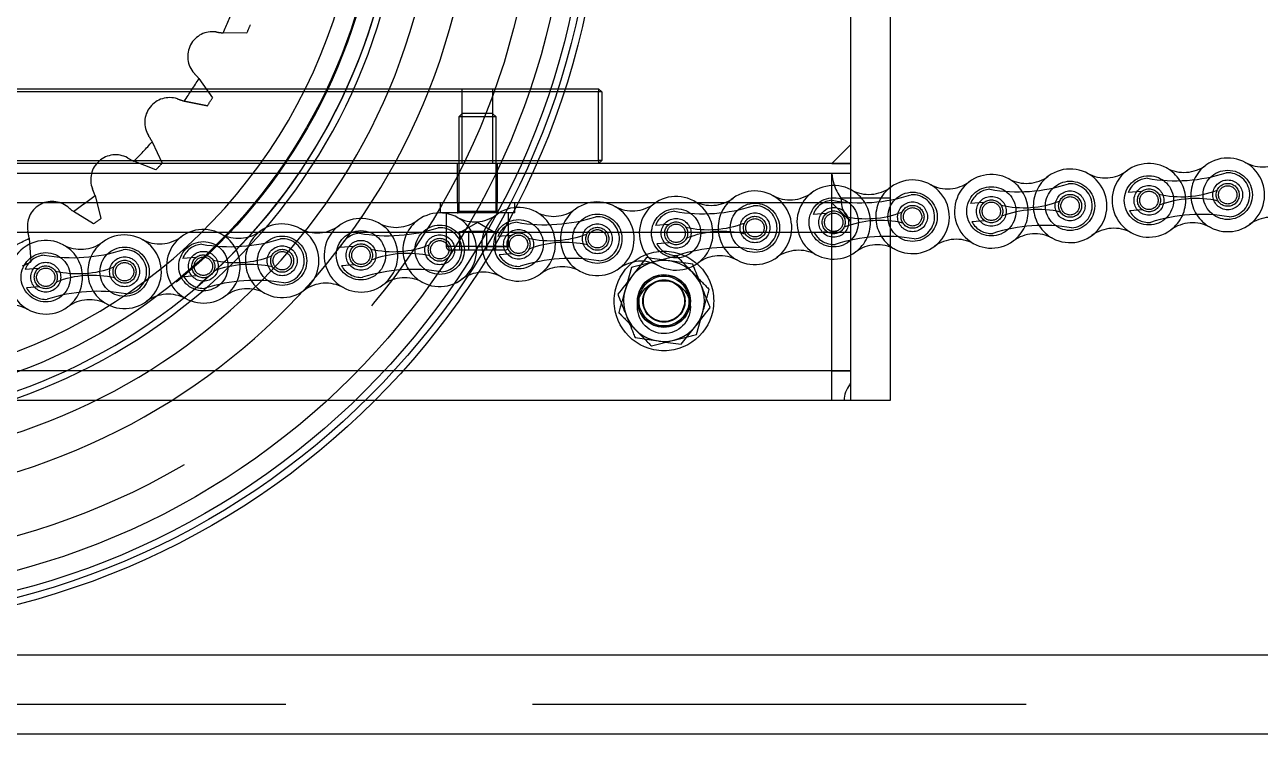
# Model space of a CAD drawing. Header units: metres. Extents: x 0 to 21025, y 0 to 14850.
# Drawn here: x 2787.4 to 2986.1, y 13545.1 to 13659.2 of the extents above; entities that cross this region are included whole.
import ezdxf

# ---------------------------------------------------------------- set-up
doc = ezdxf.new("R2010")
doc.units = ezdxf.units.M
doc.header["$LTSCALE"] = 25
doc.linetypes.add('HIDDEN2', pattern=[4.7625, 3.175, -1.5875])
doc.layers.add('SL4', color=4, linetype='Continuous')
doc.layers.add('ST1', color=7, linetype='HIDDEN2')

msp = doc.modelspace()

# ---------------------------------------------------------------- linework, layer by layer
at = {"layer": 'SL4'}
for p, q in [((2920.193, 13742.983), (2920.193, 13631.283)), ((2926.543, 13742.983), (2926.543, 13631.283)), ((2779.506, 13648.883), (2832.538, 13648.883)), ((2832.288, 13648.383), (2779.506, 13648.383)), ((2879.693, 13648.383), (2874.123, 13648.383)), ((2874.285, 13648.883), (2879.693, 13648.883)), ((2879.693, 13648.883), (2879.693, 13648.383)), ((2880.193, 13648.383), (2879.693, 13648.883)), ((2880.193, 13648.383), (2879.693, 13648.383)), ((2879.693, 13637.383), (2879.693, 13648.383)), ((2880.193, 13648.383), (2880.193, 13637.383)), ((2920.193, 13639.883), (2917.193, 13636.883)), ((2920.193, 13639.883), (2920.193, 13636.883)), ((2825.328, 13636.883), (2776.804, 13636.883)), ((2776.915, 13637.383), (2825.684, 13637.383)), ((2920.193, 13636.883), (2869.736, 13636.883)), ((2869.955, 13637.383), (2879.693, 13637.383)), ((2880.193, 13637.383), (2879.693, 13636.883)), ((2879.693, 13637.383), (2879.693, 13636.883)), ((2880.193, 13637.383), (2879.693, 13637.383)), ((2917.193, 13636.883), (2920.193, 13636.883)), ((2920.193, 13636.883), (2920.193, 13635.291)), ((2824.158, 13635.291), (2776.45, 13635.291)), ((2920.193, 13635.291), (2869.024, 13635.291)), ((2920.193, 13635.291), (2917.193, 13635.291)), ((2917.193, 13630.533), (2917.193, 13635.291)), ((2920.193, 13635.291), (2920.193, 13631.283)), ((2820.305, 13630.533), (2775.394, 13630.533)), ((2917.193, 13630.533), (2866.733, 13630.533)), ((2920.193, 13627.533), (2917.193, 13630.533)), ((2917.193, 13625.771), (2917.193, 13630.533)), ((2920.193, 13631.283), (2918.656, 13631.283)), ((2920.193, 13631.283), (2920.193, 13627.624)), ((2926.543, 13631.283), (2920.193, 13631.283)), ((2920.193, 13631.283), (2920.193, 13598.783)), ((2926.543, 13631.283), (2926.543, 13598.783)), ((2866.193, 13628.933), (2865.906, 13628.933)), ((2866.193, 13628.933), (2866.193, 13629.482)), ((2865.193, 13623.533), (2865.193, 13627.598)), ((2815.831, 13625.771), (2775.193, 13625.771)), ((2917.193, 13625.771), (2865.193, 13625.771)), ((2920.193, 13625.771), (2917.193, 13625.771)), ((2917.193, 13603.541), (2917.193, 13625.771)), ((2864.593, 13622.933), (2862.535, 13622.933)), ((2862.892, 13623.533), (2865.193, 13623.533)), ((2887.407, 13621.753), (2885.086, 13618.804)), ((2894.836, 13620.681), (2891.121, 13621.217)), ((2892.979, 13607.814), (2895.3, 13610.762)), ((2885.55, 13608.886), (2889.264, 13608.35)), ((2917.193, 13603.541), (2848.218, 13603.541)), ((2917.193, 13603.541), (2920.193, 13603.541)), ((2917.193, 13598.783), (2917.193, 13603.541)), ((2920.193, 13601.602), (2920.193, 13598.783)), ((2917.193, 13598.783), (2843.708, 13598.783)), ((2920.193, 13598.783), (2919.163, 13598.783)), ((2926.543, 13598.783), (2920.193, 13598.783)), ((2593.761, 13557.896), (3496.261, 13557.896)), ((3496.261, 13545.133), (2783.749, 13545.133))]:
    msp.add_line(p, q, dxfattribs=at)
for radius in [125, 123.91, 122.777, 119.686, 89.286]:
    msp.add_circle((2755.281, 13687.133), radius, dxfattribs=at)
for centre, radius, start, end in [((2755.281, 13687.133), 104.464, 84.34617, 70.62407), ((2755.281, 13687.133), 98.5, 84.12256, 70.84769), ((2755.281, 13687.133), 93.236, 82.04946, 72.92078), ((2755.281, 13687.133), 92.147, 81.13305, 347.48512), ((2755.281, 13687.133), 86.207, 285.15738, 49.81286), ((2864.593, 13623.533), 0.6, 270, 0), ((2890.193, 13614.783), 6.5, 81.78679, 141.78679), ((2890.193, 13614.783), 6.5, 21.78679, 81.78679), ((2890.193, 13614.783), 6.5, 141.78679, 201.78679), ((2890.193, 13614.783), 6.5, 321.78679, 21.78679), ((2890.193, 13614.783), 6.5, 201.78679, 261.78679), ((2890.193, 13614.783), 6.5, 261.78679, 321.78679)]:
    msp.add_arc(centre, radius, start, end, dxfattribs=at)
for points, knots in [([(2801.901, 13749.95), (2800.615, 13744.155), (2798.042, 13732.565), (2794.18, 13715.164), (2790.309, 13697.724), (2786.425, 13680.226), (2782.54, 13662.727), (2778.669, 13645.284), (2774.805, 13627.88), (2772.232, 13616.288), (2770.946, 13610.492)], [0, 0, 0, 0, 0.1248794, 0.2497552, 0.3747174, 0.4999557, 0.6252115, 0.7501984, 0.8750981, 1, 1, 1, 1]), ([(2917.193, 13635.291), (2917.259, 13634.712), (2917.424, 13633.269), (2918.195, 13632.027), (2918.656, 13631.283)], [0, 0, 0, 0, 0.4012397, 1, 1, 1, 1]), ([(2918.656, 13631.283), (2918.668, 13630.841), (2918.7, 13629.66), (2919.508, 13628.458), (2920.11, 13627.725), (2920.193, 13627.624)], [0, 0, 0, 0, 0.34026652, 0.90899473, 1, 1, 1, 1]), ([(2891.121, 13621.217), (2891.033, 13621.229), (2889.779, 13621.41), (2888.55, 13621.588), (2887.407, 13621.753)], [0, 0, 0, 0, 0.0702148, 1, 1, 1, 1]), ([(2896.229, 13617.196), (2896.115, 13617.481), (2895.643, 13618.66), (2895.184, 13619.809), (2894.836, 13620.681)], [0, 0, 0, 0, 0.2418514, 1, 1, 1, 1]), ([(2885.086, 13618.804), (2885.031, 13618.734), (2884.247, 13617.738), (2883.479, 13616.763), (2882.764, 13615.856)], [0, 0, 0, 0, 0.0702148, 1, 1, 1, 1]), ([(2897.621, 13613.711), (2897.52, 13613.965), (2897.066, 13615.1), (2896.595, 13616.28), (2896.229, 13617.196)], [0, 0, 0, 0, 0.2237133, 1, 1, 1, 1]), ([(2882.764, 13615.856), (2883.113, 13614.984), (2883.572, 13613.835), (2884.043, 13612.656), (2884.157, 13612.371)], [0, 0, 0, 0, 0.75814858, 1, 1, 1, 1]), ([(2884.157, 13612.371), (2884.523, 13611.455), (2884.995, 13610.275), (2885.449, 13609.14), (2885.55, 13608.886)], [0, 0, 0, 0, 0.7762867, 1, 1, 1, 1]), ([(2895.3, 13610.762), (2895.355, 13610.832), (2896.139, 13611.828), (2896.907, 13612.804), (2897.621, 13613.711)], [0, 0, 0, 0, 0.0702148, 1, 1, 1, 1]), ([(2889.264, 13608.35), (2889.352, 13608.337), (2890.607, 13608.156), (2891.836, 13607.979), (2892.979, 13607.814)], [0, 0, 0, 0, 0.07021477, 1, 1, 1, 1]), ([(2920.193, 13601.602), (2919.952, 13601.224), (2919.463, 13600.454), (2919.178, 13599.481), (2919.166, 13598.917), (2919.163, 13598.783)], [0, 0, 0, 0, 0.4242884, 0.8630228, 1, 1, 1, 1]), ([(2919.163, 13598.783), (2918.798, 13598.783), (2918.057, 13598.783), (2917.314, 13598.783), (2917.226, 13598.783), (2917.193, 13598.783)], [0, 0, 0, 0, 0.3778598, 0.7653454, 1, 1, 1, 1])]:
    msp.add_open_spline(points, degree=3, knots=knots, dxfattribs=at)
at = {"layer": 'ST1'}
for p, q in [((2823.113, 13657.805), (2819.313, 13657.873)), ((2815.417, 13650.53), (2817.605, 13647.422)), ((2874.123, 13648.383), (2832.288, 13648.383)), ((2832.538, 13648.883), (2874.285, 13648.883)), ((2857.693, 13648.883), (2857.693, 13636.883)), ((2862.693, 13636.883), (2862.693, 13648.883)), ((2816.786, 13646.165), (2813.059, 13646.91)), ((2813.059, 13646.91), (2816.786, 13646.165)), ((2857.747, 13644.933), (2857.193, 13644.379)), ((2860.193, 13644.379), (2857.193, 13644.379)), ((2857.193, 13644.379), (2857.193, 13629.183)), ((2860.193, 13644.933), (2857.747, 13644.933)), ((2862.638, 13644.933), (2860.193, 13644.933)), ((2863.193, 13644.379), (2860.193, 13644.379)), ((2863.193, 13644.379), (2862.638, 13644.933)), ((2863.193, 13629.183), (2863.193, 13644.379)), ((2807.915, 13640.38), (2809.512, 13636.932)), ((2808.482, 13635.841), (2804.948, 13637.24)), ((2869.736, 13636.883), (2825.328, 13636.883)), ((2825.684, 13637.383), (2869.955, 13637.383)), ((2856.943, 13636.883), (2856.943, 13630.533)), ((2863.443, 13630.533), (2863.443, 13636.883)), ((2917.193, 13635.291), (2630.193, 13635.291)), ((2869.024, 13635.291), (2824.158, 13635.291)), ((2966.96, 13632.354), (2964.842, 13632.206)), ((2798.721, 13631.734), (2799.677, 13628.055)), ((2866.733, 13630.533), (2820.305, 13630.533)), ((2854.193, 13630.533), (2854.193, 13628.933)), ((2856.993, 13630.533), (2856.993, 13628.933)), ((2863.393, 13628.933), (2863.393, 13630.533)), ((2866.193, 13629.482), (2866.193, 13630.533)), ((2920.193, 13630.533), (2917.193, 13630.533)), ((2941.622, 13630.588), (2939.503, 13630.44)), ((2798.469, 13627.166), (2795.241, 13629.173)), ((2860.193, 13628.933), (2854.193, 13628.933)), ((2855.193, 13628.933), (2855.193, 13623.533)), ((2857.238, 13629.183), (2863.147, 13629.183)), ((2863.147, 13629.183), (2857.238, 13629.183)), ((2865.906, 13628.933), (2860.193, 13628.933)), ((2865.193, 13627.598), (2865.193, 13628.933)), ((2916.283, 13628.822), (2914.165, 13628.674)), ((2967.166, 13629.409), (2965.047, 13629.261)), ((2860.193, 13627.382), (2857.683, 13625.933)), ((2862.703, 13625.933), (2860.193, 13627.382)), ((2890.945, 13627.056), (2888.826, 13626.908)), ((2941.827, 13627.643), (2939.708, 13627.495)), ((2920.193, 13625.771), (2620.193, 13625.771)), ((2788.131, 13624.867), (2788.415, 13621.077)), ((2865.193, 13625.771), (2815.831, 13625.771)), ((2857.295, 13625.933), (2858.019, 13625.933)), ((2857.295, 13625.933), (2857.295, 13622.933)), ((2858.019, 13625.933), (2858.744, 13625.933)), ((2860.193, 13625.933), (2858.744, 13625.933)), ((2858.744, 13625.933), (2858.744, 13622.933)), ((2861.642, 13625.933), (2860.193, 13625.933)), ((2861.642, 13625.933), (2861.642, 13622.933)), ((2861.642, 13625.933), (2862.367, 13625.933)), ((2862.367, 13625.933), (2863.091, 13625.933)), ((2863.091, 13625.933), (2863.091, 13622.933)), ((2865.606, 13625.29), (2863.488, 13625.142)), ((2916.489, 13625.877), (2914.37, 13625.73)), ((2920.193, 13625.771), (2917.193, 13625.771)), ((2840.268, 13623.524), (2838.149, 13623.376)), ((2865.181, 13623.533), (2855.205, 13623.533)), ((2865.193, 13623.533), (2855.205, 13623.533)), ((2860.193, 13622.933), (2855.793, 13622.933)), ((2860.193, 13623.533), (2862.892, 13623.533)), ((2862.535, 13622.933), (2860.193, 13622.933)), ((2865.812, 13622.345), (2863.693, 13622.198)), ((2891.15, 13624.111), (2889.031, 13623.964)), ((2814.929, 13621.758), (2812.811, 13621.611)), ((2840.473, 13620.579), (2838.354, 13620.432)), ((2892.223, 13622.009), (2888.586, 13621.082)), ((2789.591, 13619.992), (2787.472, 13619.845)), ((2815.135, 13618.813), (2813.016, 13618.666)), ((2884.95, 13620.154), (2883.935, 13616.541)), ((2789.796, 13617.047), (2787.677, 13616.9)), ((2895.436, 13609.412), (2896.451, 13613.025)), ((2888.163, 13607.557), (2891.799, 13608.485)), ((2920.193, 13603.541), (2625.435, 13603.541)), ((2848.218, 13603.541), (2662.344, 13603.541)), ((2920.193, 13603.541), (2917.193, 13603.541)), ((2843.708, 13598.783), (2666.855, 13598.783)), ((2919.163, 13598.783), (2917.193, 13598.783)), ((2543.761, 13557.896), (3543.761, 13557.896)), ((3543.761, 13549.896), (2543.761, 13549.896))]:
    msp.add_line(p, q, dxfattribs=at)
for centre, radius in [((2755.281, 13687.133), 114.333), ((2755.281, 13687.133), 92.131), ((2755.281, 13687.133), 89.448), ((2968.167, 13630.958), 3.96), ((2980.837, 13631.841), 3.96), ((2980.837, 13631.841), 2.398), ((2930.16, 13628.31), 3.96), ((2942.829, 13629.193), 3.96), ((2955.498, 13630.076), 3.96), ((2955.498, 13630.076), 2.398), ((2968.167, 13630.958), 2.398), ((2968.167, 13630.958), 1.845), ((2968.167, 13630.958), 1.476), ((2980.837, 13631.841), 1.845), ((2980.837, 13631.841), 1.476), ((2904.821, 13626.544), 3.96), ((2917.49, 13627.427), 3.96), ((2930.16, 13628.31), 2.398), ((2942.829, 13629.193), 2.399), ((2942.829, 13629.193), 1.845), ((2942.829, 13629.193), 1.476), ((2955.498, 13630.076), 1.845), ((2955.498, 13630.076), 1.476), ((2879.483, 13624.778), 3.96), ((2892.152, 13625.661), 3.96), ((2904.821, 13626.544), 2.398), ((2904.821, 13626.544), 1.845), ((2917.49, 13627.427), 2.398), ((2917.49, 13627.427), 1.845), ((2917.49, 13627.427), 1.476), ((2930.16, 13628.31), 1.845), ((2930.16, 13628.31), 1.476), ((2854.144, 13623.012), 3.96), ((2866.813, 13623.895), 3.96), ((2866.813, 13623.895), 2.398), ((2879.483, 13624.778), 2.398), ((2879.483, 13624.778), 1.845), ((2879.483, 13624.778), 1.476), ((2892.152, 13625.661), 2.398), ((2892.152, 13625.661), 1.845), ((2892.152, 13625.661), 1.476), ((2904.821, 13626.544), 1.476), ((2816.136, 13620.363), 3.96), ((2828.805, 13621.246), 3.96), ((2841.475, 13622.129), 3.96), ((2841.475, 13622.129), 2.399), ((2854.144, 13623.012), 2.398), ((2854.144, 13623.012), 1.845), ((2854.144, 13623.012), 1.476), ((2866.813, 13623.895), 1.845), ((2866.813, 13623.895), 1.476), ((2790.798, 13618.597), 3.96), ((2803.467, 13619.48), 3.96), ((2816.136, 13620.363), 2.398), ((2828.805, 13621.246), 2.399), ((2828.805, 13621.246), 1.845), ((2828.805, 13621.246), 1.476), ((2841.475, 13622.129), 1.845), ((2841.475, 13622.129), 1.476), ((2890.193, 13614.783), 8), ((2790.798, 13618.597), 2.399), ((2790.798, 13618.597), 1.845), ((2803.467, 13619.48), 2.398), ((2803.467, 13619.48), 1.845), ((2803.467, 13619.48), 1.476), ((2816.136, 13620.363), 1.845), ((2816.136, 13620.363), 1.476), ((2790.798, 13618.597), 1.476), ((2890.193, 13614.783), 4.25), ((2890.193, 13614.783), 4.2), ((2890.193, 13614.783), 4), ((2890.193, 13613.783), 4.25), ((2890.193, 13614.783), 3.4), ((2890.193, 13614.783), 3.31)]:
    msp.add_circle(centre, radius, dxfattribs=at)
for centre, radius, start, end in [((2755.281, 13687.133), 70.4, 335.44104, 338.95778), ((2817.615, 13654.069), 4, 82.12659, 221.98651), ((2821.584, 13678.669), 20.92, 260.59006, 263.76734), ((2755.281, 13687.133), 73.9, 336.61791, 337.78091), ((2755.281, 13687.133), 70.4, 325.15533, 328.67206), ((2799.473, 13636.986), 20.92, 40.34577, 43.52304), ((2810.71, 13643.47), 4, 71.84088, 211.7008), ((2819.007, 13666.967), 20.92, 250.30435, 253.48162), ((2755.281, 13687.133), 73.9, 326.3322, 327.49519), ((2755.281, 13687.133), 70.4, 314.86961, 318.38635), ((2789.809, 13629.901), 20.92, 30.06005, 33.23733), ((2802.023, 13634.274), 4, 61.55516, 201.41508), ((2814.382, 13655.912), 20.92, 240.01863, 243.19591), ((2755.281, 13687.133), 73.9, 316.04648, 317.20948), ((2968.167, 13630.958), 5.92, 61.55346, 306.42008), ((2973.807, 13641.369), 5.92, 241.55346, 306.42008), ((2968.167, 13630.958), 5.92, 306.42002, 61.55351), ((2980.837, 13631.841), 5.92, 126.42002, 241.55351), ((2980.837, 13631.841), 5.92, 241.55346, 126.42008), ((2986.476, 13642.252), 5.92, 241.55346, 306.42008), ((2930.16, 13628.31), 5.92, 241.55346, 126.42008), ((2942.829, 13629.193), 5.92, 61.55346, 306.42008), ((2948.469, 13639.603), 5.92, 241.55346, 306.42008), ((2942.829, 13629.193), 5.92, 306.42002, 61.55351), ((2955.498, 13630.076), 5.92, 126.42002, 241.55351), ((2955.498, 13630.076), 5.92, 241.55346, 126.42008), ((2961.138, 13640.486), 5.92, 241.55346, 306.42008), ((2968.167, 13630.958), 3.552, 93.98677, 159.43341), ((2972.479, 13660.426), 26.322, 260.02692, 287.94662), ((2980.837, 13631.841), 3.552, 273.98677, 93.98677), ((2779.035, 13624.656), 20.92, 19.77434, 22.95162), ((2904.821, 13626.544), 5.92, 241.55346, 126.42008), ((2910.461, 13636.954), 5.92, 241.55346, 306.42008), ((2917.49, 13627.427), 5.92, 61.55346, 306.42008), ((2923.13, 13637.837), 5.92, 241.55346, 306.42008), ((2917.49, 13627.427), 5.92, 306.42002, 61.55351), ((2930.16, 13628.31), 5.92, 126.42002, 241.55351), ((2935.799, 13638.72), 5.92, 241.55346, 306.42008), ((2942.829, 13629.193), 3.552, 93.98677, 159.43341), ((2947.14, 13658.66), 26.322, 260.02692, 287.94662), ((2955.498, 13630.076), 3.552, 273.98677, 93.98677), ((2973.365, 13647.713), 16.175, 256.97977, 290.99377), ((2791.833, 13626.778), 4, 51.26945, 191.12937), ((2755.281, 13687.133), 70.4, 304.5839, 308.10063), ((2879.483, 13624.778), 5.92, 241.55346, 126.42008), ((2885.122, 13635.188), 5.92, 241.55346, 306.42008), ((2892.152, 13625.661), 5.92, 61.55346, 306.42008), ((2897.792, 13636.071), 5.92, 241.55346, 306.42008), ((2892.152, 13625.661), 5.92, 306.42002, 61.55351), ((2904.821, 13626.544), 5.92, 126.42002, 241.55351), ((2917.49, 13627.427), 3.552, 93.98677, 159.43341), ((2921.802, 13656.894), 26.322, 260.02692, 287.94662), ((2930.16, 13628.31), 3.552, 273.98677, 93.98677), ((2948.027, 13645.947), 16.175, 256.97977, 290.99377), ((2975.639, 13615.087), 16.175, 76.97977, 110.99377), ((2807.857, 13645.861), 20.92, 229.73292, 232.9102), ((2854.144, 13623.012), 5.92, 241.55346, 126.42008), ((2856.943, 13629.183), 0.25, 270, 0), ((2859.784, 13633.422), 5.92, 241.55346, 306.42008), ((2866.813, 13623.895), 5.92, 61.55346, 306.42008), ((2863.443, 13629.183), 0.25, 180, 270), ((2871.125, 13653.362), 26.322, 260.02692, 287.94662), ((2872.453, 13634.305), 5.92, 241.55346, 306.42008), ((2866.813, 13623.895), 5.92, 306.42002, 61.55351), ((2879.483, 13624.778), 5.92, 126.42002, 241.55351), ((2879.483, 13624.778), 3.552, 273.98677, 93.98677), ((2892.152, 13625.661), 3.552, 93.98677, 159.43341), ((2896.463, 13655.128), 26.322, 260.02692, 287.94662), ((2904.821, 13626.544), 3.552, 273.98677, 93.98677), ((2922.688, 13644.181), 16.175, 256.97977, 290.99377), ((2950.3, 13613.321), 16.175, 76.97977, 110.99377), ((2968.167, 13630.958), 3.552, 208.54013, 273.98677), ((2976.525, 13602.374), 26.322, 80.02692, 107.94662), ((2987.866, 13622.314), 5.92, 61.55346, 126.42008), ((2755.281, 13687.133), 73.9, 305.76077, 306.92376), ((2816.136, 13620.363), 5.92, 61.55346, 306.42008), ((2828.805, 13621.246), 5.92, 241.55346, 126.42008), ((2834.445, 13631.656), 5.92, 241.55346, 306.42008), ((2841.475, 13622.129), 5.92, 61.55346, 306.42008), ((2845.786, 13651.596), 26.322, 260.02692, 287.94662), ((2847.115, 13632.539), 5.92, 241.55346, 306.42008), ((2841.475, 13622.129), 5.92, 306.42002, 61.55351), ((2854.144, 13623.012), 5.92, 126.42002, 241.55351), ((2854.144, 13623.012), 3.552, 273.98677, 93.98677), ((2866.813, 13623.895), 3.552, 93.98677, 159.43341), ((2897.35, 13642.415), 16.175, 256.97977, 290.99377), ((2924.962, 13611.555), 16.175, 76.97977, 110.99377), ((2942.829, 13629.193), 3.552, 208.54013, 273.98677), ((2951.186, 13600.608), 26.322, 80.02692, 107.94662), ((2962.528, 13620.548), 5.92, 61.55346, 126.42008), ((2975.197, 13621.431), 5.92, 61.55346, 126.42008), ((2755.281, 13687.133), 70.4, 294.29818, 297.81492), ((2790.798, 13618.597), 5.92, 61.55346, 306.42008), ((2767.497, 13621.419), 20.92, 9.48862, 12.6659), ((2796.438, 13629.007), 5.92, 241.55346, 306.42008), ((2803.467, 13619.48), 5.92, 126.42002, 241.55351), ((2803.467, 13619.48), 5.92, 241.55346, 126.42008), ((2809.107, 13629.89), 5.92, 241.55346, 306.42008), ((2820.448, 13649.831), 26.322, 260.02692, 287.94662), ((2821.776, 13630.773), 5.92, 241.55346, 306.42008), ((2816.136, 13620.363), 5.92, 306.42002, 61.55351), ((2828.805, 13621.246), 5.92, 126.42002, 241.55351), ((2828.805, 13621.246), 3.552, 273.98677, 93.98677), ((2841.475, 13622.129), 3.552, 93.98677, 159.43341), ((2872.011, 13640.649), 16.175, 256.97977, 290.99377), ((2899.623, 13609.789), 16.175, 76.97977, 110.99377), ((2917.49, 13627.427), 3.552, 208.54013, 273.98677), ((2925.848, 13598.842), 26.322, 80.02692, 107.94662), ((2937.189, 13618.782), 5.92, 61.55346, 126.42008), ((2949.858, 13619.665), 5.92, 61.55346, 126.42008), ((2795.109, 13648.065), 26.322, 260.02692, 287.94662), ((2790.798, 13618.597), 5.92, 306.42002, 61.55351), ((2803.467, 13619.48), 3.552, 273.98677, 93.98677), ((2816.136, 13620.363), 3.552, 93.98677, 159.43341), ((2846.672, 13638.883), 16.175, 256.97977, 290.99377), ((2848.946, 13606.257), 16.175, 76.97977, 110.99377), ((2855.793, 13623.533), 0.6, 180, 270), ((2874.285, 13608.023), 16.175, 76.97977, 110.99377), ((2892.152, 13625.661), 3.552, 208.54013, 273.98677), ((2900.509, 13597.076), 26.322, 80.02692, 107.94662), ((2911.85, 13617.016), 5.92, 61.55346, 126.42008), ((2924.52, 13617.899), 5.92, 61.55346, 126.42008), ((2755.281, 13687.133), 73.9, 295.47506, 296.63805), ((2790.798, 13618.597), 3.552, 93.98677, 159.43341), ((2795.995, 13635.351), 16.175, 256.97977, 290.99377), ((2821.334, 13637.117), 16.175, 256.97977, 290.99377), ((2823.608, 13604.491), 16.175, 76.97977, 110.99377), ((2841.475, 13622.129), 3.552, 208.54013, 273.98677), ((2866.813, 13623.895), 3.552, 208.54013, 273.98677), ((2875.171, 13595.31), 26.322, 80.02692, 107.94662), ((2873.843, 13614.367), 5.92, 61.55346, 126.42008), ((2886.512, 13615.25), 5.92, 61.55346, 126.42008), ((2899.181, 13616.133), 5.92, 61.55346, 126.42008), ((2798.269, 13602.725), 16.175, 76.97977, 110.99377), ((2816.136, 13620.363), 3.552, 208.54013, 273.98677), ((2849.832, 13593.544), 26.322, 80.02692, 107.94662), ((2848.504, 13612.601), 5.92, 61.55346, 126.42008), ((2861.173, 13613.484), 5.92, 61.55346, 126.42008), ((2790.798, 13618.597), 3.552, 208.54013, 273.98677), ((2799.155, 13590.012), 26.322, 80.02692, 107.94662), ((2824.494, 13591.778), 26.322, 80.02692, 107.94662), ((2823.166, 13610.835), 5.92, 61.55346, 126.42008), ((2835.835, 13611.718), 5.92, 61.55346, 126.42008), ((2797.827, 13609.069), 5.92, 61.55346, 126.42008), ((2810.496, 13609.952), 5.92, 61.55346, 126.42008), ((2785.158, 13608.186), 5.92, 61.55346, 126.42008)]:
    msp.add_arc(centre, radius, start, end, dxfattribs=at)
for points, knots in [([(2888.586, 13621.082), (2888.5, 13621.06), (2887.272, 13620.746), (2886.069, 13620.439), (2884.95, 13620.154)], [0, 0, 0, 0, 0.07021477, 1, 1, 1, 1]), ([(2892.223, 13622.009), (2892.443, 13621.784), (2893.297, 13620.908), (2894.185, 13619.999), (2894.844, 13619.324)], [0, 0, 0, 0, 0.25755135, 1, 1, 1, 1]), ([(2894.844, 13619.324), (2895.083, 13619.08), (2895.97, 13618.171), (2896.834, 13617.286), (2897.466, 13616.638)], [0, 0, 0, 0, 0.26863361, 1, 1, 1, 1]), ([(2883.935, 13616.541), (2883.911, 13616.455), (2883.568, 13615.235), (2883.232, 13614.04), (2882.92, 13612.928)], [0, 0, 0, 0, 0.0702148, 1, 1, 1, 1]), ([(2896.451, 13613.025), (2896.475, 13613.111), (2896.817, 13614.331), (2897.153, 13615.527), (2897.466, 13616.638)], [0, 0, 0, 0, 0.0702148, 1, 1, 1, 1]), ([(2882.92, 13612.928), (2883.14, 13612.703), (2883.995, 13611.827), (2884.883, 13610.918), (2885.542, 13610.243)], [0, 0, 0, 0, 0.2575513, 1, 1, 1, 1]), ([(2885.542, 13610.243), (2885.78, 13609.999), (2886.667, 13609.09), (2887.531, 13608.205), (2888.163, 13607.557)], [0, 0, 0, 0, 0.26863361, 1, 1, 1, 1]), ([(2891.799, 13608.485), (2891.886, 13608.507), (2893.114, 13608.82), (2894.317, 13609.127), (2895.436, 13609.412)], [0, 0, 0, 0, 0.07021477, 1, 1, 1, 1])]:
    msp.add_open_spline(points, degree=3, knots=knots, dxfattribs=at)

doc.saveas('drawing.dxf')
